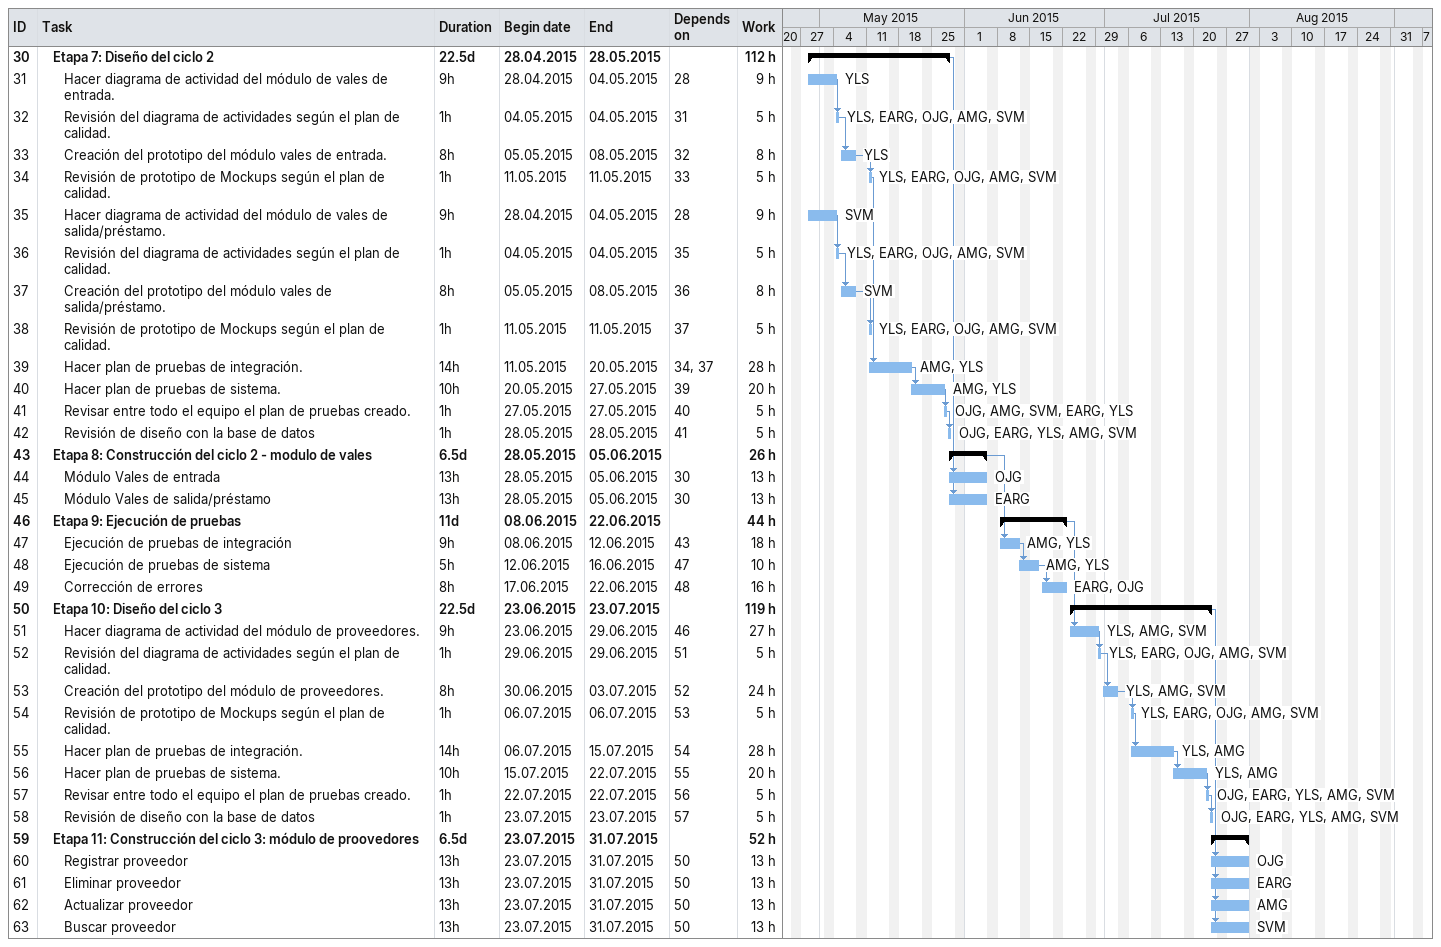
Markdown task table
| ID | Level | Task | Duration | Start | Finish | Predecessors | Resources | Work (h) |
|---|---|---|---|---|---|---|---|---|
| 30 | 2 | **Etapa 7: Diseño del ciclo 2** | 22.5d | 2015-04-28 | 2015-05-28 |  |  | 112 |
| 31 | 3 | Hacer diagrama de actividad del módulo de vales de entrada. | 9h | 2015-04-28 | 2015-05-04 | 28 | YLS | 9 |
| 32 | 3 | Revisión del diagrama de actividades según el plan de calidad. | 1h | 2015-05-04 | 2015-05-04 | 31 | YLS, EARG, OJG, AMG, SVM | 5 |
| 33 | 3 | Creación del prototipo del módulo vales de entrada. | 8h | 2015-05-05 | 2015-05-08 | 32 | YLS | 8 |
| 34 | 3 | Revisión de prototipo de Mockups según el plan de calidad. | 1h | 2015-05-11 | 2015-05-11 | 33 | YLS, EARG, OJG, AMG, SVM | 5 |
| 35 | 3 | Hacer diagrama de actividad del módulo de vales de salida/préstamo. | 9h | 2015-04-28 | 2015-05-04 | 28 | SVM | 9 |
| 36 | 3 | Revisión del diagrama de actividades según el plan de calidad. | 1h | 2015-05-04 | 2015-05-04 | 35 | YLS, EARG, OJG, AMG, SVM | 5 |
| 37 | 3 | Creación del prototipo del módulo vales de salida/préstamo. | 8h | 2015-05-05 | 2015-05-08 | 36 | SVM | 8 |
| 38 | 3 | Revisión de prototipo de Mockups según el plan de calidad. | 1h | 2015-05-11 | 2015-05-11 | 37 | YLS, EARG, OJG, AMG, SVM | 5 |
| 39 | 3 | Hacer plan de pruebas de integración. | 14h | 2015-05-11 | 2015-05-20 | 34, 37 | AMG, YLS | 28 |
| 40 | 3 | Hacer plan de pruebas de sistema. | 10h | 2015-05-20 | 2015-05-27 | 39 | AMG, YLS | 20 |
| 41 | 3 | Revisar entre todo el equipo el plan de pruebas creado. | 1h | 2015-05-27 | 2015-05-27 | 40 | OJG, AMG, SVM, EARG, YLS | 5 |
| 42 | 3 | Revisión de diseño con la base de datos | 1h | 2015-05-28 | 2015-05-28 | 41 | OJG, EARG, YLS, AMG, SVM | 5 |
| 43 | 2 | **Etapa 8: Construcción del ciclo 2 - modulo de vales** | 6.5d | 2015-05-28 | 2015-06-05 |  |  | 26 |
| 44 | 3 | Módulo Vales de entrada | 13h | 2015-05-28 | 2015-06-05 | 30 | OJG | 13 |
| 45 | 3 | Módulo Vales de salida/préstamo | 13h | 2015-05-28 | 2015-06-05 | 30 | EARG | 13 |
| 46 | 2 | **Etapa 9: Ejecución de pruebas** | 11d | 2015-06-08 | 2015-06-22 |  |  | 44 |
| 47 | 3 | Ejecución de pruebas de integración | 9h | 2015-06-08 | 2015-06-12 | 43 | AMG, YLS | 18 |
| 48 | 3 | Ejecución de pruebas de sistema | 5h | 2015-06-12 | 2015-06-16 | 47 | AMG, YLS | 10 |
| 49 | 3 | Corrección de errores | 8h | 2015-06-17 | 2015-06-22 | 48 | EARG, OJG | 16 |
| 50 | 2 | **Etapa 10: Diseño del ciclo 3** | 22.5d | 2015-06-23 | 2015-07-23 |  |  | 119 |
| 51 | 3 | Hacer diagrama de actividad del módulo de proveedores. | 9h | 2015-06-23 | 2015-06-29 | 46 | YLS, AMG, SVM | 27 |
| 52 | 3 | Revisión del diagrama de actividades según el plan de calidad. | 1h | 2015-06-29 | 2015-06-29 | 51 | YLS, EARG, OJG, AMG, SVM | 5 |
| 53 | 3 | Creación del prototipo del módulo de proveedores. | 8h | 2015-06-30 | 2015-07-03 | 52 | YLS, AMG, SVM | 24 |
| 54 | 3 | Revisión de prototipo de Mockups según el plan de calidad. | 1h | 2015-07-06 | 2015-07-06 | 53 | YLS, EARG, OJG, AMG, SVM | 5 |
| 55 | 3 | Hacer plan de pruebas de integración. | 14h | 2015-07-06 | 2015-07-15 | 54 | YLS, AMG | 28 |
| 56 | 3 | Hacer plan de pruebas de sistema. | 10h | 2015-07-15 | 2015-07-22 | 55 | YLS, AMG | 20 |
| 57 | 3 | Revisar entre todo el equipo el plan de pruebas creado. | 1h | 2015-07-22 | 2015-07-22 | 56 | OJG, EARG, YLS, AMG, SVM | 5 |
| 58 | 3 | Revisión de diseño con la base de datos | 1h | 2015-07-23 | 2015-07-23 | 57 | OJG, EARG, YLS, AMG, SVM | 5 |
| 59 | 2 | **Etapa 11: Construcción del ciclo 3: módulo de proovedores** | 6.5d | 2015-07-23 | 2015-07-31 |  |  | 52 |
| 60 | 3 | Registrar proveedor | 13h | 2015-07-23 | 2015-07-31 | 50 | OJG | 13 |
| 61 | 3 | Eliminar proveedor | 13h | 2015-07-23 | 2015-07-31 | 50 | EARG | 13 |
| 62 | 3 | Actualizar proveedor | 13h | 2015-07-23 | 2015-07-31 | 50 | AMG | 13 |
| 63 | 3 | Buscar proveedor | 13h | 2015-07-23 | 2015-07-31 | 50 | SVM | 13 |
